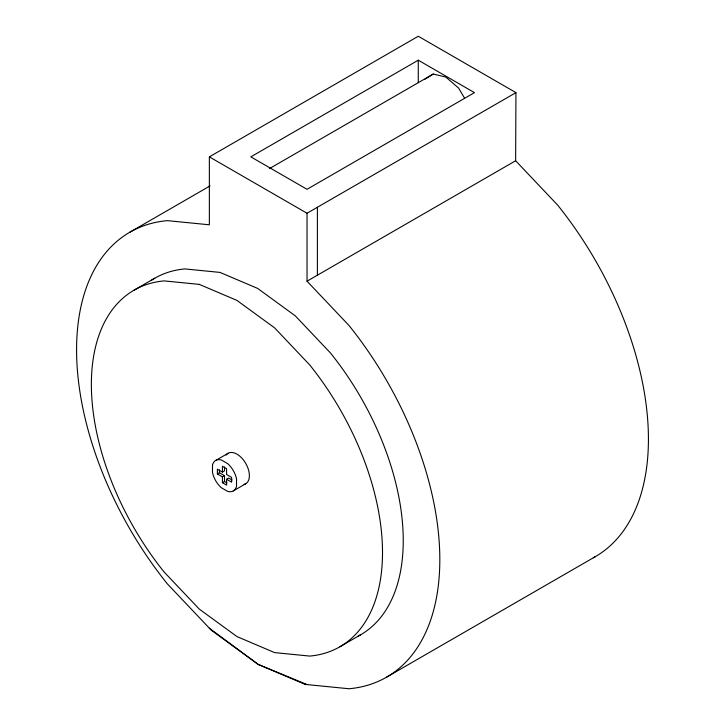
<?xml version="1.0" encoding="UTF-8"?>
<svg xmlns="http://www.w3.org/2000/svg" width="725" height="725" viewBox="0 0 725 725"><rect width="100%" height="100%" fill="white"/><g stroke="black" fill="none" stroke-linecap="round" stroke-linejoin="round"><path stroke-width="1.09" d="M593.313 557.779A256.858 148.299 60 0 0 557.616 205.066L515.638 160.751L515.937 92.637L418.271 36.25L209.362 156.863L209.362 224.795L167.384 220.645A256.858 148.299 60 0 0 167.384 583.888L211.192 630.134L258.2 664.417L305.207 684.409L349.006 688.75A256.858 148.299 60 0 0 349.006 325.498L307.028 281.191L307.028 213.25L515.937 92.637M425.049 79.179L433.251 74.032L445.83 77.068L458.544 88.015L464.29 97.685M418.271 60.193L250.832 156.863L307.028 189.307L474.458 92.637L418.271 60.193L418.271 82.541M129.766 232.254L210.078 185.89M269.51 168.572L433.251 74.032M134.016 290.208L154.751 278.237M307.028 281.191L515.638 160.751M215.706 460.438L228.148 453.252M224.505 467L224.505 470.888L222.43 472.084L217.382 469.175L217.382 473.96L219.458 472.763L224.505 475.673L224.505 481.509L226.998 482.941M217.382 473.96L222.43 476.878L224.505 475.673M222.43 476.878L222.43 482.705L226.581 485.097L226.581 479.27L228.656 478.074L232.018 480.013M222.43 482.705L224.505 481.509M233.305 490.916L245.748 483.729M339.88 646.782L360.615 634.801M386.624 677.141L595.234 556.7M307.028 684.59L258.2 664.417L209.362 628.203M209.362 156.863L307.028 213.25M226.581 479.27L231.628 482.179L231.628 477.394L226.581 474.476L226.581 468.649L222.43 466.257L222.43 472.084M305.071 683.784L305.207 684.409M317.396 207.259L317.396 275.201M219.458 469.891L219.458 472.763M150.999 280.566A205.864 118.855 60 0 1 184.902 268.93L220.01 272.41L257.683 288.432L295.356 315.91L330.464 352.975A205.864 118.855 60 0 1 357.715 636.387M226.173 455.092A17.599 10.159 60 0 1 245.349 462.758A17.599 10.159 60 0 1 244.08 484.382M212.488 465.015L212.488 472.455A17.599 10.159 60 0 0 221.288 487.698L227.722 491.414A17.599 10.159 60 0 0 236.522 486.33L236.522 478.899A17.599 10.159 60 0 0 227.722 463.656L221.288 459.94A17.599 10.159 60 0 0 212.488 465.015M199.275 284.381L164.158 280.901A205.864 118.855 60 0 0 164.158 572.043L199.275 609.1L236.948 636.577L274.621 652.609L309.729 656.08A205.864 118.855 60 0 0 309.729 364.947L274.621 327.881L236.948 300.404L199.275 284.381"/></g></svg>
